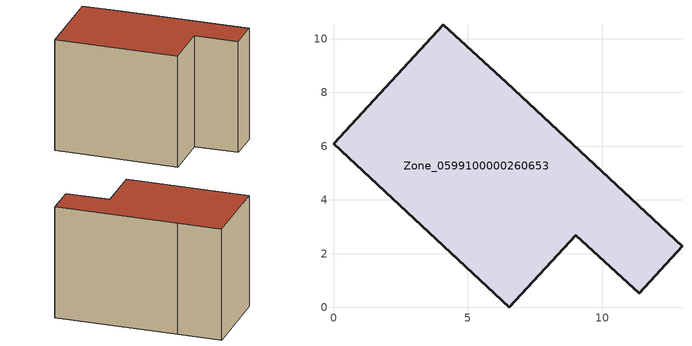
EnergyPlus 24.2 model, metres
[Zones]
Zone_0599100000260653
 floor ground (C_G): 6.44,8.35 12.97,2.27 11.37,0.53 9.01,2.69 6.54,0 0,6.08 4.08,10.52 z0
 wall outside (C_F): 4.08,10.52 0,6.08 6.54,0 9.01,2.69 11.37,0.53 12.97,2.27 6.44,8.35 4.08,10.52 z0:8.35
 roof outside (C_R): 6.44,8.35 4.08,10.52 0,6.08 6.54,0 9.01,2.69 11.37,0.53 12.97,2.27 z8.35
[BUILDING]
Pand.0599100000260653: North Axis=0; Terrain=City; Loads Convergence Tolerance Value=0.04; Temperature Convergence Tolerance Value=0.4; Solar Distribution=FullExterior; Maximum Number of Warmup Days=25; Minimum Number of Warmup Days=1
[Site:Location]
Rotterdam.The.Hague.AP_ZH_NLD Design_Conditions: Latitude=51.96; Longitude=4.45; Time Zone=1; Elevation=-4.5
[SITE:GROUNDTEMPERATURE:BUILDINGSURFACE]
18, 18, 18, 18, 18, 18, 18, 18, 18, 18, 18, 18
[MATERIAL] Thermal Absorptance=0.9; Solar Absorptance=0.7; Visible Absorptance=0.7
Name | Roughness | Thickness | Conductivity | Density | Specific Heat
G.TI.1975-1991 | MediumSmooth | 0.15 | 0.288461 | 540 | 1210
F.TI.1975-1991 | Rough | 0.3 | 0.230769 | 1920 | 840
R.TI.1975-1991 | MediumRough | 0.2 | 0.153846 | 1500 | 1000
[CONSTRUCTION]
C_G: G.TI.1975-1991
C_F: F.TI.1975-1991
C_R: R.TI.1975-1991
[ZONE]
Zone_0599100000260653: Type=1; Multiplier=1; Ceiling Height=Autocalculate; Volume=Autocalculate; Floor Area=autocalculate; Part of Total Floor Area=Yes
[ZONEINFILTRATION:DESIGNFLOWRATE]
Infil_Zone_0599100000260653: Zone or ZoneList or Space or SpaceList=Zone_0599100000260653; Schedule=AlwaysOn; Design Flow Rate Calculation Method=Flow/Area; Flow Rate per Floor Area=0.003; Constant Term Coefficient=1; Temperature Term Coefficient=0; Velocity Term Coefficient=0; Velocity Squared Term Coefficient=0
[HVACTEMPLATE:ZONE:IDEALLOADSAIRSYSTEM]
Zone_0599100000260653: Maximum Heating Supply Air Temperature=50; Minimum Cooling Supply Air Temperature=13; Maximum Heating Supply Air Humidity Ratio=0.0156; Minimum Cooling Supply Air Humidity Ratio=0.0077; Heating Limit=NoLimit; Cooling Limit=NoLimit; Dehumidification Control Type=ConstantSensibleHeatRatio; Cooling Sensible Heat Ratio=0.7; Dehumidification Setpoint=60; Humidification Control Type=None; Humidification Setpoint=30; Outdoor Air Method=None; Outdoor Air Flow Rate per Person=0.00944; Outdoor Air Flow Rate per Zone Floor Area=0; Outdoor Air Flow Rate per Zone=0; Demand Controlled Ventilation Type=None; Outdoor Air Economizer Type=NoEconomizer; Heat Recovery Type=None; Sensible Heat Recovery Effectiveness=0.7; Latent Heat Recovery Effectiveness=0.65
[ZONECONTROL:THERMOSTAT]
ThermostatControl_Zone_0599100000260653: Zone or ZoneList=Zone_0599100000260653; Control Type Schedule=DualSetpointControlType; Control 1=Thermostat_Zone_0599100000260653; Temperature Difference Between Cutout And Setpoint=0
[THERMOSTATSETPOINT:DUALSETPOINT]
Thermostat_Zone_0599100000260653: Heating Setpoint Temperature Schedule=HeatingSetpoint_Zone_0599100000260653; Cooling Setpoint Temperature Schedule=CoolingSetpoint_Zone_0599100000260653
[SCHEDULE:COMPACT]
HeatingSetpoint_Zone_0599100000260653: Through: 12/31, For: AllDays, Until: 24:00, 21
CoolingSetpoint_Zone_0599100000260653: Through: 12/31, For: AllDays, Until: 24:00, 24
DualSetpointControlType: Through: 12/31, For: AllDays, Until: 24:00, 4
AlwaysOn: Through: 12/31, For: AllDays, Until: 24:00, 1
